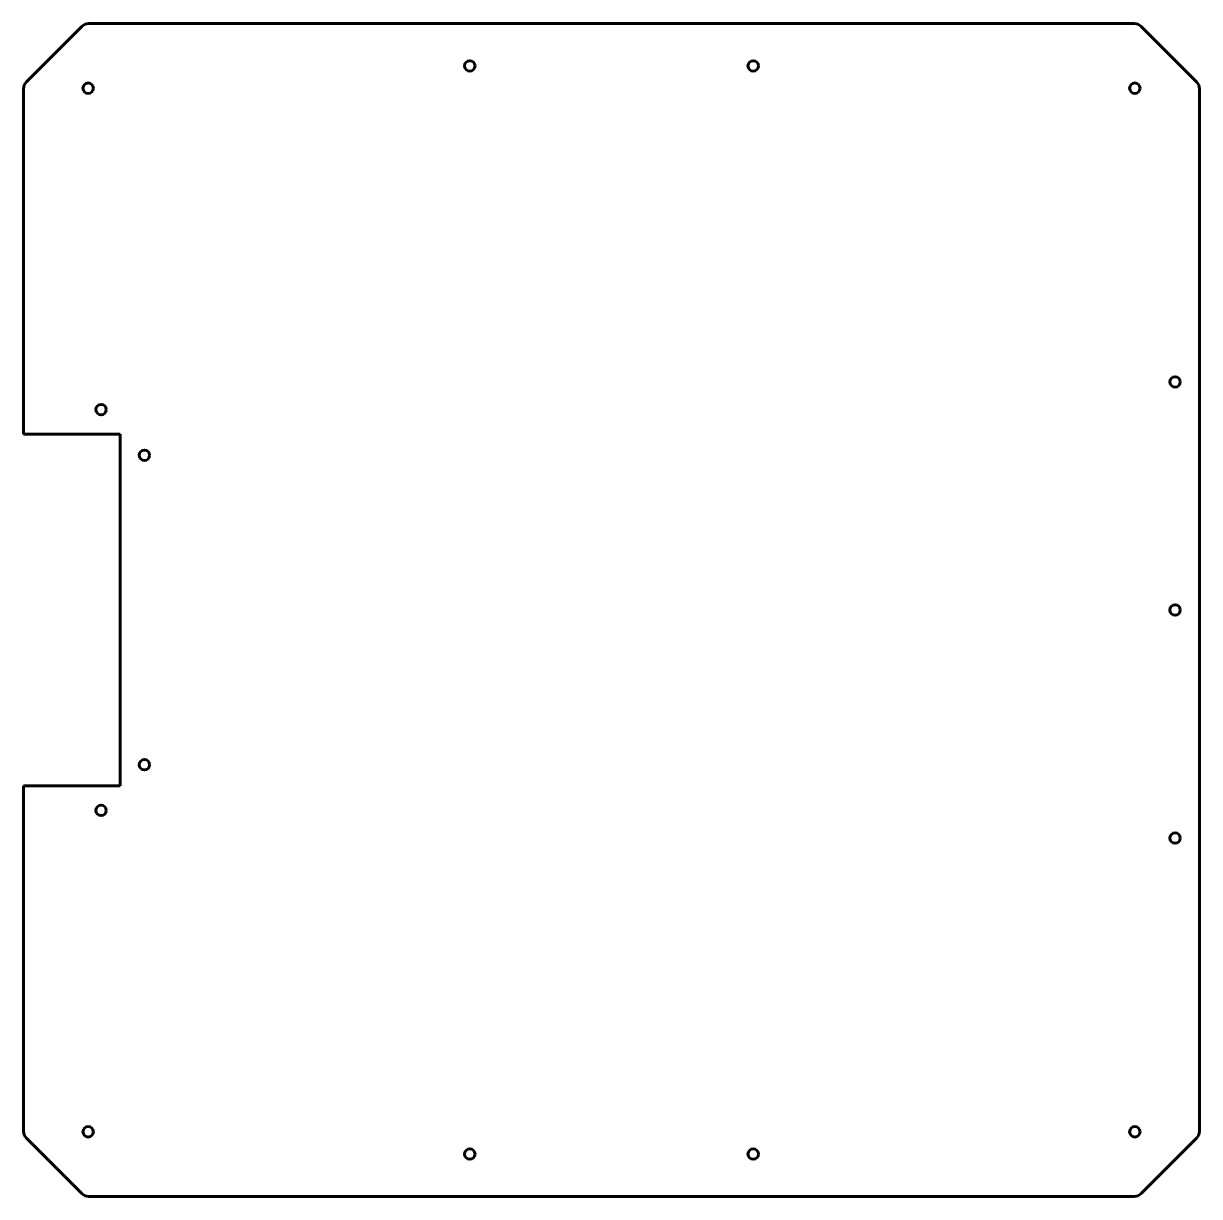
# Model space of a CAD drawing. Header units: millimetres. Extents: x -181 to 181, y -180 to 180.
import ezdxf

# ---------------------------------------------------------------- set-up
doc = ezdxf.new("R2010")
doc.units = ezdxf.units.MM
doc.linetypes.add('K5LT_BASIC', pattern=[0])

msp = doc.modelspace()

# ---------------------------------------------------------------- linework, layer by layer
at = {"color": 150, "linetype": 'K5LT_BASIC', "lineweight": 60}
for p, q in [((-162.58, 179.12), (-179.62, 162.08)), ((160.46, 180), (-160.46, 180)), ((179.62, 162.08), (162.58, 179.12)), ((-180.5, 159.96), (-180.5, 54)), ((180.5, -159.96), (180.5, 159.96)), ((-150.85, 54), (-180.5, 54)), ((-150.85, -54), (-150.85, 54)), ((-180.5, -54), (-180.5, -159.96)), ((-180.5, -54), (-150.85, -54)), ((-179.62, -162.08), (-162.58, -179.12)), ((162.58, -179.12), (179.62, -162.08)), ((-160.46, -180), (160.46, -180))]:
    msp.add_line(p, q, dxfattribs=at)
for centre in [(-43.5, 167), (43.5, 167), (-160.65, 160.15), (160.65, 160.15), (173, 70), (-156.69, 61.5), (-143.38, 47.5), (173, 0), (-143.38, -47.5), (-156.69, -61.5), (173, -70), (-160.65, -160.15), (160.65, -160.15), (-43.5, -167), (43.5, -167)]:
    msp.add_circle(centre, 1.6, dxfattribs=at)
for centre, start, end in [((-160.46, 177), 90, 135), ((160.46, 177), 45, 90), ((-177.5, 159.96), 135, 180), ((177.5, 159.96), 0, 45), ((-177.5, -159.96), 180, 225), ((177.5, -159.96), 315, 0), ((-160.46, -177), 225, 270), ((160.46, -177), 270, 315)]:
    msp.add_arc(centre, 3, start, end, dxfattribs=at)

doc.saveas('drawing.dxf')
